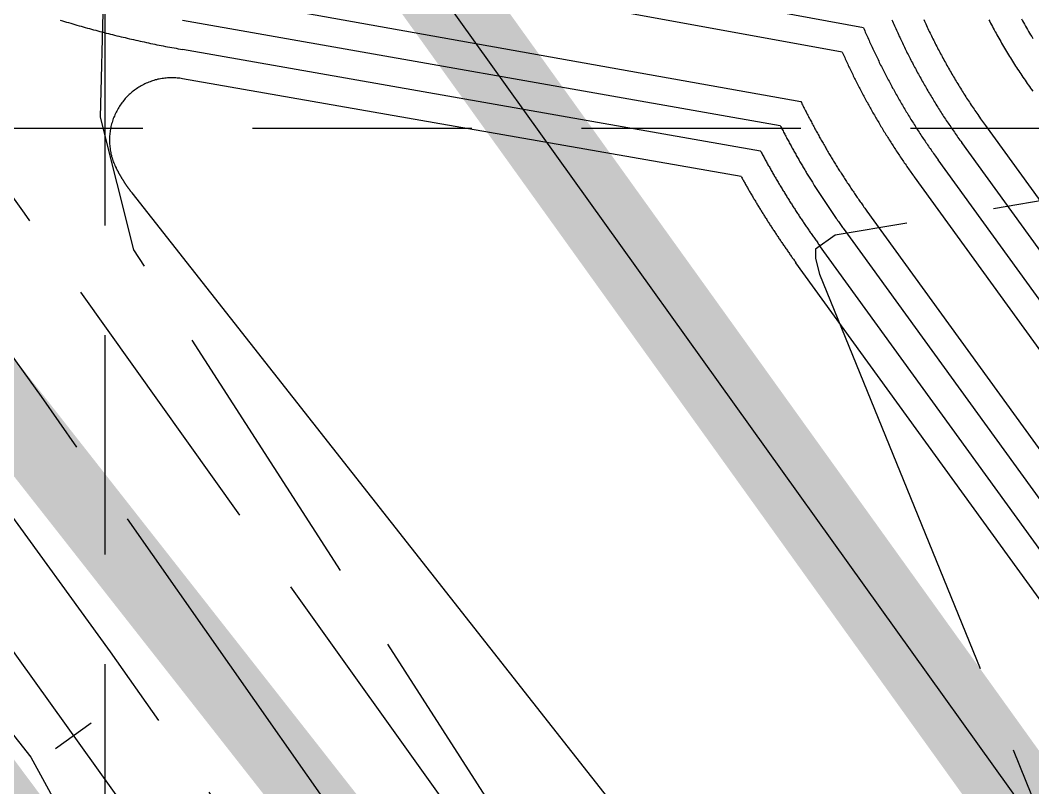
# Model space of a CAD drawing. Header units: inches. Extents: x 2439273 to 2445077, y 7048639 to 7057917.
# Drawn here: x 2442453 to 2442591.5, y 7053477.3 to 7053582.3 of the extents above; entities that cross this region are included whole.
import ezdxf

# ---------------------------------------------------------------- set-up
doc = ezdxf.new("R2010")
doc.units = ezdxf.units.IN
doc.header["$LTSCALE"] = 300
doc.header["$MEASUREMENT"] = 0
for name, pattern in [('DASHED', [0.29, 0.25, -0.04]), ('DASHEDX2', [0.165, 0.125, -0.04]), ('HIDDEN', [0.375, 0.25, -0.125]), ('PHANTOM', [4.25, 3.5, -0.15, 0.15, -0.15, 0.15, -0.15])]:
    doc.linetypes.add(name, pattern=pattern)
for name, color, linetype in [('BOUNDARY', 24, 'PHANTOM'), ('DRAINAGE_AREA', 250, 'DASHEDX2'), ('EC', 43, 'DASHEDX2'), ('GRID', 254, 'HIDDEN'), ('LIMITS OF DISTURBANCE', 1, 'HIDDEN'), ('new', 3, 'Continuous'), ('PC', 43, 'DASHEDX2'), ('PLAT_TEXT', 50, 'Continuous')]:
    doc.layers.add(name, color=color, linetype=linetype)

msp = doc.modelspace()

# ---------------------------------------------------------------- linework, layer by layer
at = {"layer": 'BOUNDARY', "color": 7, "linetype": 'Continuous', "flags": 128}
msp.add_lwpolyline([(2441748.83, 7054649.57), (2442955.13, 7052964.89), (2442981.84, 7052986.15), (2442978.99, 7053079.08), (2443104.99, 7053084.19), (2443124.07, 7053099.39), (2443545.95, 7053500.83), (2443498.64, 7053611.71), (2443514.01, 7053763.96), (2443611.84, 7054000.9), (2443936.29, 7054219.1), (2444200.97, 7054649.75), (2444283.17, 7055046.25), (2444151.98, 7055473.57), (2444011.63, 7055690.75), (2443140.66, 7055289.99)], dxfattribs=at)
msp.add_lwpolyline([(2441748.83, 7054649.57), (2442955.13, 7052964.89), (2442981.84, 7052986.15), (2442978.99, 7053079.08), (2443104.99, 7053084.19), (2443124.07, 7053099.39), (2443545.95, 7053500.83), (2443498.64, 7053611.71), (2443514.01, 7053763.96), (2443611.84, 7054000.9), (2443936.29, 7054219.1), (2444200.97, 7054649.75), (2444283.17, 7055046.25), (2444151.98, 7055473.57), (2444011.63, 7055690.75), (2443140.66, 7055289.99)], dxfattribs=at)
at = {"layer": 'DRAINAGE_AREA', "color": 7, "linetype": 'DASHED', "const_width": 12, "flags": 128}
msp.add_lwpolyline([(2442426.21, 7053703.56), (2443106.66, 7052755.35), (2442449.99, 7052322.67), (2442339.33, 7052488.11)], dxfattribs=at)
at = {"layer": 'EC', "color": 43, "linetype": 'DASHEDX2', "flags": 128}
for points in [[(2442838.56, 7052936.47), (2442837.93, 7052936.03), (2442838.11, 7052935.78), (2442838.37, 7052935.42), (2442839.17, 7052935.99), (2442839, 7052935.85), (2442842.16, 7052938.07), (2442856.93, 7052948.41), (2442857.1, 7052948.54), (2442858.32, 7052949.4), (2442858.02, 7052949.83), (2442857.91, 7052949.99), (2442857.09, 7052949.42), (2442856.12, 7052948.79), (2442854.8, 7052954.23), (2442846.79, 7052983.55), (2442844.62, 7052987.78), (2442841.37, 7052991.99), (2442828.91, 7053004.3), (2442804.15, 7053038.81), (2442708.81, 7053176.58), (2442688.89, 7053204.88), (2442665.9, 7053236.13), (2442613.8, 7053306.31), (2442590.03, 7053336.94), (2442553.49, 7053380.17), (2442524.39, 7053418.82), (2442480.77, 7053473.89), (2442465.34, 7053495.89), (2442422.72, 7053554.49), (2442371.54, 7053620.25), (2442367.58, 7053625.36), (2442357.47, 7053636.61), (2442325.45, 7053679.04), (2442298.03, 7053716.69), (2442279.76, 7053742.74), (2442265.81, 7053760.53), (2442263.69, 7053761.04), (2442251.47, 7053772.57), (2442222.73, 7053820.6), (2442174.98, 7053889.08), (2442142.37, 7053933.8), (2442102.4, 7053989.39), (2442094.42, 7054000.89), (2442084.67, 7054014.09), (2442046.95, 7054066.8), (2442015.29, 7054111.38), (2442003.64, 7054127.96), (2441961.94, 7054185.28), (2441956.59, 7054193.48), (2441949.48, 7054202.13), (2441944.9, 7054201.35), (2441944.62, 7054200.39), (2441902.43, 7054253.36), (2441873.52, 7054281.63), (2441890.86, 7054255.51), (2441895.87, 7054248.67), (2441940.44, 7054183.32), (2441941.93, 7054181.24), (2441943.41, 7054179.17), (2441991.78, 7054119.6), (2442016.18, 7054086.51), (2442039.61, 7054060.46), (2442065.49, 7054024.84), (2442060.22, 7054024.26), (2442081.78, 7053992.56), (2442085.74, 7053987.25), (2442108.98, 7053953.85), (2442111.07, 7053957.71), (2442132.21, 7053926.62), (2442186.84, 7053846.95), (2442241.8, 7053772.83), (2442242.6, 7053770.74), (2442244.8, 7053768.88), (2442244.85, 7053767.46), (2442246.97, 7053765.38), (2442257.81, 7053749), (2442278.62, 7053724.84), (2442302.39, 7053683.75), (2442312.14, 7053669.72), (2442346.54, 7053619.39), (2442350.61, 7053613.73), (2442405.32, 7053543.51), (2442405.94, 7053542.79), (2442406.2, 7053542.41), (2442406.92, 7053541.48), (2442454.44, 7053481.45), (2442458.54, 7053473.96), (2442476.51, 7053436.81), (2442508.29, 7053391.69), (2442520.99, 7053372.13), (2442558.5, 7053323.48), (2442576.02, 7053299.04), (2442610.98, 7053248.84), (2442632.65, 7053216.25), (2442670.48, 7053162.22), (2442708.08, 7053105.83), (2442736.92, 7053064.8), (2442773.04, 7053015.19), (2442811.11, 7052967.02), (2442818.33, 7052955.73), (2442832.94, 7052941.07), (2442837.25, 7052940.3), (2442839.75, 7052937.33), (2442838.37, 7052936.35), (2442838.56, 7052936.47)], [(2442287.03, 7053788.45), (2442288.72, 7053790.23), (2442293.56, 7053792.06), (2442316.07, 7053760.38), (2442322.96, 7053753.48), (2442354.49, 7053775.53), (2442406.65, 7053746.3), (2442392.39, 7053659.52), (2442392.68, 7053659.09), (2442393.1, 7053658.47), (2442394.07, 7053657.15), (2442464.36, 7053586.9), (2442463.93, 7053569.04), (2442468.5, 7053550.88), (2442531.68, 7053452.68), (2442541.82, 7053436.8), (2442549.71, 7053424.59), (2442528.74, 7053450.47), (2442453.57, 7053555.89), (2442446.66, 7053565.44), (2442443.38, 7053569.7), (2442381.49, 7053649.63), (2442376.26, 7053655.45), (2442335.75, 7053714.12), (2442330.9, 7053720.89), (2442329.74, 7053725.97), (2442287.03, 7053788.45)]]:
    msp.add_lwpolyline(points, close=True, dxfattribs=at)
at = {"layer": 'EC', "color": 43, "linetype": 'DASHED', "flags": 128}
for points in [[(2442511.13, 7053452.99), (2442505.63, 7053459.92), (2442455.9, 7053530.81), (2442434.71, 7053559.95), (2442409.26, 7053592.65), (2442374.54, 7053637.5), (2442344.25, 7053671.18), (2442329.65, 7053692.34), (2442281.46, 7053759.57), (2442275.79, 7053784.42), (2442276.78, 7053800.43), (2442278.27, 7053802.48), (2442275.99, 7053801.67), (2442274.73, 7053803.45), (2442274.06, 7053804.26), (2442237.86, 7053820.43), (2442199.45, 7053871.57)], [(2442705.37, 7053628.72), (2442683.93, 7053586.85), (2442686, 7053578.11), (2442678.9, 7053567.93), (2442668.59, 7053567.76), (2442602.95, 7053559.34), (2442564.45, 7053552.88), (2442561.78, 7053550.98), (2442561.75, 7053549.71), (2442562.3, 7053547.55), (2442596.14, 7053464.45), (2442603.94, 7053443.71)]]:
    msp.add_lwpolyline(points, dxfattribs=at)
at = {"layer": 'GRID', "linetype": 'HIDDEN', "ltscale": 0.4}
for p, q in [((2442464.61, 7049369.21), (2442464.61, 7057765.42)), ((2439424.76, 7053567.54), (2444925.44, 7053567.54))]:
    msp.add_line(p, q, dxfattribs=at)
at = {"layer": 'LIMITS OF DISTURBANCE', "linetype": 'HIDDEN', "const_width": 10, "flags": 128}
msp.add_lwpolyline([(2442886.99, 7052945.51), (2442895.43, 7053179.56), (2442913.36, 7053306.08), (2442998.8, 7053329.28), (2443093.73, 7053267.07), (2443296.25, 7053331.38), (2443338.44, 7053257.58), (2443392.24, 7053315.57), (2443340.55, 7053361.96), (2443447.09, 7053414.68), (2443517.82, 7053314.09), (2443574.97, 7053356.59), (2443489.91, 7053468.17), (2443446.06, 7053438.95), (2443383.6, 7053614.29), (2443418.05, 7053884.17), (2443327.03, 7054031.84), (2443323.07, 7054052.94), (2443416.73, 7054128.1), (2443524.9, 7054050.3), (2443573.71, 7054048.98), (2443787.41, 7054200.62), (2444024.68, 7054478.24), (2444110.5, 7054653.51), (2444155.29, 7054902.89), (2444160.77, 7055069.77), (2444147.31, 7055200.65), (2444077.57, 7055450.67), (2443950.4, 7055673.72), (2443333.94, 7055400.63), (2443359.36, 7055365.05), (2443134.35, 7055268.48), (2442886.46, 7055663.65), (2442672.88, 7055635.7), (2442663.99, 7055558.19), (2442899.02, 7055169.89), (2442892.76, 7055099.78), (2442914.05, 7055045.94), (2443178.35, 7054615.25), (2442985.45, 7054501.31), (2442726.73, 7054920.14), (2442733.57, 7054854.12), (2442852.43, 7053970.46), (2442450.39, 7053675.08), (2441832.15, 7054504.96), (2441778.69, 7054488.78), (2441880.34, 7054326.59), (2442122.98, 7053975.48), (2442344.49, 7053665.13), (2442528.89, 7053430.2), (2442805.16, 7053043.91), (2442834.55, 7052997.62)], close=True, dxfattribs=at)
at = {"layer": 'LIMITS OF DISTURBANCE', "linetype": 'HIDDEN', "ltscale": 0.5, "const_width": 10, "flags": 128}
msp.add_lwpolyline([(2442127.26, 7051363.13), (2442204.09, 7051407.4), (2442248.38, 7051334.22), (2442321.6, 7051300.79), (2442978.74, 7051264.65), (2442873.88, 7051467.94), (2442844.44, 7051663.98), (2442837.95, 7051847.23), (2442855.8, 7052101.84), (2442920.69, 7052448.89), (2442846.06, 7052487.81), (2442745.47, 7052429.43), (2442638.38, 7052301.31), (2442479.38, 7052533.22), (2442601.96, 7052602.51), (2442577.23, 7052676.96), (2442623.92, 7052843.85), (2442677.39, 7052988.58), (2442817.73, 7052854.99), (2442880.11, 7052869.46), (2442848.94, 7052940.23), (2441864.58, 7054261.3), (2440019.52, 7054269.21), (2440021.06, 7054291.38), (2439890.93, 7054291.38), (2439873.84, 7053725.81), (2439992.24, 7053477.48), (2440095.11, 7053461.96), (2440589.34, 7053162.55), (2441040.79, 7052879.46), (2441280.09, 7052734.83), (2441479.14, 7052560.14), (2441546.56, 7052439.76), (2441527.16, 7052421.21), (2441549.25, 7052380.14), (2441642.5, 7052242.64), (2441664.33, 7052251.23), (2441824.68, 7051951.87), (2441858.86, 7051917.87), (2441968.47, 7052034.67), (2442364.55, 7052357.17), (2442528.26, 7052145), (2442257.34, 7051826.22), (2442200.93, 7051726.79), (2442147.48, 7051624.4), (2442128.18, 7051520.52), (2442178.81, 7051440.13), (2442105.98, 7051398.87), (2442104.54, 7051397.79), (2442122.55, 7051359.6)], close=True, dxfattribs=at)
at = {"layer": 'new', "color": 3, "linetype": 'PHANTOM', "flags": 128}
msp.add_lwpolyline([(2441748.83, 7054649.57), (2442955.13, 7052964.89), (2442981.84, 7052986.15), (2442978.99, 7053079.08), (2443104.99, 7053084.19), (2443124.07, 7053099.39), (2443545.95, 7053500.83), (2443498.64, 7053611.71), (2443514.01, 7053763.96), (2443611.84, 7054000.9), (2443936.29, 7054219.1), (2444200.97, 7054649.75), (2444283.17, 7055046.25), (2444151.98, 7055473.57), (2444011.63, 7055690.75), (2443140.66, 7055289.99)], dxfattribs=at)
at = {"layer": 'new', "color": 7, "linetype": 'Continuous', "flags": 128}
msp.add_lwpolyline([(2441645.08, 7054622.61), (2443064.43, 7052640.86)], dxfattribs=at)
at = {"layer": 'new', "color": 3, "linetype": 'Continuous', "flags": 128}
msp.add_lwpolyline([(2442457.83, 7053482.67), (2442462.71, 7053486.17)], dxfattribs=at)
at = {"layer": 'PC', "color": 24, "linetype": 'Continuous', "flags": 128}
for points in [[(2442568.34, 7053581.25), (2442475.16, 7053598.4)], [(2442565.43, 7053577.92), (2442475.16, 7053594.38)], [(2442475.17, 7053586.35), (2442559.76, 7053571.19)], [(2442458.47, 7053582.32), (2442458.76, 7053582.23), (2442459.04, 7053582.15), (2442459.32, 7053582.06), (2442459.61, 7053581.98), (2442459.89, 7053581.89), (2442460.18, 7053581.81), (2442460.46, 7053581.73), (2442460.75, 7053581.64), (2442461.03, 7053581.56), (2442461.32, 7053581.48), (2442461.6, 7053581.4), (2442461.89, 7053581.32), (2442462.17, 7053581.24), (2442462.46, 7053581.16), (2442462.74, 7053581.08), (2442463.03, 7053581.01), (2442463.32, 7053580.93), (2442463.6, 7053580.85), (2442463.89, 7053580.78), (2442464.18, 7053580.7), (2442464.46, 7053580.63), (2442464.75, 7053580.55), (2442465.04, 7053580.48), (2442465.33, 7053580.41), (2442465.61, 7053580.34), (2442465.9, 7053580.26), (2442466.19, 7053580.19), (2442466.48, 7053580.12), (2442466.77, 7053580.05), (2442467.05, 7053579.98), (2442467.34, 7053579.92), (2442467.63, 7053579.85), (2442467.92, 7053579.78), (2442468.21, 7053579.71), (2442468.5, 7053579.65), (2442468.79, 7053579.58), (2442469.08, 7053579.52), (2442469.37, 7053579.45), (2442469.66, 7053579.39), (2442469.95, 7053579.33), (2442470.24, 7053579.27), (2442470.53, 7053579.2), (2442470.82, 7053579.14), (2442471.11, 7053579.08), (2442471.4, 7053579.02), (2442471.69, 7053578.96), (2442471.98, 7053578.91), (2442472.27, 7053578.85), (2442472.56, 7053578.79), (2442472.85, 7053578.73), (2442473.14, 7053578.68), (2442473.43, 7053578.62), (2442473.73, 7053578.57), (2442474.02, 7053578.51), (2442474.31, 7053578.46), (2442474.6, 7053578.41), (2442474.89, 7053578.36), (2442475.18, 7053578.3)], [(2442475.18, 7053582.3), (2442556.95, 7053567.88)], [(2442572.22, 7053582.36), (2442572.3, 7053582.16), (2442572.39, 7053581.96), (2442572.48, 7053581.76), (2442572.57, 7053581.56), (2442572.65, 7053581.36), (2442572.74, 7053581.16), (2442572.83, 7053580.96), (2442572.92, 7053580.77), (2442573.01, 7053580.57), (2442573.1, 7053580.37), (2442573.19, 7053580.17), (2442573.29, 7053579.98), (2442573.38, 7053579.78), (2442573.47, 7053579.58), (2442573.56, 7053579.39), (2442573.66, 7053579.19), (2442573.75, 7053578.99), (2442573.85, 7053578.8), (2442573.94, 7053578.6), (2442574.04, 7053578.41), (2442574.13, 7053578.21), (2442574.23, 7053578.02), (2442574.33, 7053577.82), (2442574.43, 7053577.63), (2442574.52, 7053577.43), (2442574.62, 7053577.24), (2442574.72, 7053577.05), (2442574.82, 7053576.85), (2442574.92, 7053576.66), (2442575.02, 7053576.47), (2442575.12, 7053576.27), (2442575.22, 7053576.08), (2442575.33, 7053575.89), (2442575.43, 7053575.7), (2442575.53, 7053575.5), (2442575.63, 7053575.31), (2442575.74, 7053575.12), (2442575.84, 7053574.93), (2442575.95, 7053574.74), (2442576.05, 7053574.55), (2442576.16, 7053574.36), (2442576.26, 7053574.17), (2442576.37, 7053573.98), (2442576.48, 7053573.79), (2442576.58, 7053573.6), (2442576.69, 7053573.41), (2442576.8, 7053573.22), (2442576.91, 7053573.04), (2442577.02, 7053572.85), (2442577.13, 7053572.66), (2442577.24, 7053572.47), (2442577.35, 7053572.28), (2442577.46, 7053572.1), (2442577.57, 7053571.91), (2442577.69, 7053571.72), (2442577.8, 7053571.54), (2442577.91, 7053571.35), (2442578.02, 7053571.17), (2442578.14, 7053570.98), (2442578.25, 7053570.8), (2442578.37, 7053570.61), (2442578.48, 7053570.43), (2442578.6, 7053570.24), (2442578.72, 7053570.06), (2442578.83, 7053569.88), (2442578.95, 7053569.69), (2442579.07, 7053569.51), (2442579.19, 7053569.33), (2442579.3, 7053569.14), (2442579.42, 7053568.96), (2442579.54, 7053568.78), (2442579.66, 7053568.6), (2442579.78, 7053568.42), (2442579.9, 7053568.24), (2442580.02, 7053568.06), (2442580.15, 7053567.88), (2442580.27, 7053567.7), (2442580.39, 7053567.52), (2442580.51, 7053567.34), (2442580.64, 7053567.16), (2442580.76, 7053566.98), (2442580.89, 7053566.8), (2442581.01, 7053566.62), (2442581.14, 7053566.44), (2442581.26, 7053566.27), (2442581.39, 7053566.09), (2442581.51, 7053565.91), (2442581.64, 7053565.74), (2442581.77, 7053565.56)], [(2442576.57, 7053582.4), (2442576.67, 7053582.2), (2442576.76, 7053581.99), (2442576.86, 7053581.79), (2442576.95, 7053581.58), (2442577.05, 7053581.37), (2442577.15, 7053581.17), (2442577.24, 7053580.96), (2442577.34, 7053580.76), (2442577.44, 7053580.55), (2442577.54, 7053580.35), (2442577.64, 7053580.15), (2442577.74, 7053579.94), (2442577.84, 7053579.74), (2442577.94, 7053579.54), (2442578.04, 7053579.33), (2442578.15, 7053579.13), (2442578.25, 7053578.93), (2442578.35, 7053578.73), (2442578.46, 7053578.53), (2442578.56, 7053578.32), (2442578.67, 7053578.12), (2442578.77, 7053577.92), (2442578.88, 7053577.72), (2442578.99, 7053577.52), (2442579.1, 7053577.32), (2442579.2, 7053577.12), (2442579.31, 7053576.92), (2442579.42, 7053576.72), (2442579.53, 7053576.52), (2442579.64, 7053576.33), (2442579.75, 7053576.13), (2442579.86, 7053575.93), (2442579.97, 7053575.73), (2442580.09, 7053575.53), (2442580.2, 7053575.34), (2442580.31, 7053575.14), (2442580.43, 7053574.94), (2442580.54, 7053574.75), (2442580.66, 7053574.55), (2442580.77, 7053574.36), (2442580.89, 7053574.16), (2442581, 7053573.97), (2442581.12, 7053573.77), (2442581.24, 7053573.58), (2442581.36, 7053573.38), (2442581.48, 7053573.19), (2442581.6, 7053573), (2442581.72, 7053572.8), (2442581.84, 7053572.61), (2442581.96, 7053572.42), (2442582.08, 7053572.23), (2442582.2, 7053572.04), (2442582.32, 7053571.84), (2442582.44, 7053571.65), (2442582.57, 7053571.46), (2442582.69, 7053571.27), (2442582.82, 7053571.08), (2442582.94, 7053570.89), (2442583.07, 7053570.7), (2442583.19, 7053570.52), (2442583.32, 7053570.33), (2442583.45, 7053570.14), (2442583.57, 7053569.95), (2442583.7, 7053569.76), (2442583.83, 7053569.58), (2442583.96, 7053569.39), (2442584.09, 7053569.2), (2442584.22, 7053569.02), (2442584.35, 7053568.83), (2442584.48, 7053568.64), (2442584.61, 7053568.46), (2442584.74, 7053568.27), (2442584.87, 7053568.09), (2442585.01, 7053567.91)], [(2442585.48, 7053582.36), (2442585.6, 7053582.12), (2442585.72, 7053581.89), (2442585.85, 7053581.66), (2442585.97, 7053581.43), (2442586.09, 7053581.2), (2442586.21, 7053580.97), (2442586.34, 7053580.74), (2442586.46, 7053580.52), (2442586.59, 7053580.29), (2442586.72, 7053580.06), (2442586.85, 7053579.83), (2442586.97, 7053579.61), (2442587.1, 7053579.38), (2442587.23, 7053579.15), (2442587.36, 7053578.93), (2442587.5, 7053578.7), (2442587.63, 7053578.48), (2442587.76, 7053578.26), (2442587.89, 7053578.03), (2442588.03, 7053577.81), (2442588.16, 7053577.59), (2442588.3, 7053577.36), (2442588.44, 7053577.14), (2442588.58, 7053576.92), (2442588.71, 7053576.7), (2442588.85, 7053576.48), (2442588.99, 7053576.26), (2442589.13, 7053576.04), (2442589.28, 7053575.82), (2442589.42, 7053575.6), (2442589.56, 7053575.39), (2442589.7, 7053575.17), (2442589.85, 7053574.95), (2442589.99, 7053574.74), (2442590.14, 7053574.52), (2442590.29, 7053574.3), (2442590.43, 7053574.09), (2442590.58, 7053573.88), (2442590.73, 7053573.66), (2442590.88, 7053573.45), (2442591.03, 7053573.24), (2442591.18, 7053573.02), (2442591.33, 7053572.81), (2442591.49, 7053572.6)], [(2442589.95, 7053582.48), (2442590.09, 7053582.23), (2442590.22, 7053581.99), (2442590.36, 7053581.75), (2442590.5, 7053581.5), (2442590.64, 7053581.26), (2442590.78, 7053581.02), (2442590.92, 7053580.78), (2442591.06, 7053580.54), (2442591.2, 7053580.3), (2442591.34, 7053580.06), (2442591.49, 7053579.82)], [(2442568.34, 7053581.25), (2442568.42, 7053581.06), (2442568.5, 7053580.87), (2442568.58, 7053580.68), (2442568.67, 7053580.49), (2442568.75, 7053580.3), (2442568.83, 7053580.11), (2442568.92, 7053579.92), (2442569, 7053579.73), (2442569.09, 7053579.54), (2442569.17, 7053579.35), (2442569.26, 7053579.16), (2442569.34, 7053578.97), (2442569.43, 7053578.79), (2442569.52, 7053578.6), (2442569.6, 7053578.41), (2442569.69, 7053578.22), (2442569.78, 7053578.03), (2442569.87, 7053577.84), (2442569.96, 7053577.66), (2442570.05, 7053577.47), (2442570.14, 7053577.28), (2442570.23, 7053577.1), (2442570.32, 7053576.91), (2442570.41, 7053576.72), (2442570.5, 7053576.54), (2442570.59, 7053576.35), (2442570.68, 7053576.16), (2442570.78, 7053575.98), (2442570.87, 7053575.79), (2442570.96, 7053575.61), (2442571.06, 7053575.42), (2442571.15, 7053575.24), (2442571.25, 7053575.05), (2442571.34, 7053574.87), (2442571.44, 7053574.68), (2442571.54, 7053574.5), (2442571.63, 7053574.32), (2442571.73, 7053574.13), (2442571.83, 7053573.95), (2442571.92, 7053573.77), (2442572.02, 7053573.58), (2442572.12, 7053573.4), (2442572.22, 7053573.22), (2442572.32, 7053573.03), (2442572.42, 7053572.85), (2442572.52, 7053572.67), (2442572.62, 7053572.49), (2442572.72, 7053572.31), (2442572.82, 7053572.13), (2442572.92, 7053571.95), (2442573.03, 7053571.77), (2442573.13, 7053571.58), (2442573.23, 7053571.4), (2442573.34, 7053571.22), (2442573.44, 7053571.04), (2442573.54, 7053570.87), (2442573.65, 7053570.69), (2442573.75, 7053570.51), (2442573.86, 7053570.33), (2442573.97, 7053570.15), (2442574.07, 7053569.97), (2442574.18, 7053569.79), (2442574.29, 7053569.62), (2442574.39, 7053569.44), (2442574.5, 7053569.26), (2442574.61, 7053569.08), (2442574.72, 7053568.91), (2442574.83, 7053568.73), (2442574.94, 7053568.55), (2442575.05, 7053568.38), (2442575.16, 7053568.2), (2442575.27, 7053568.03), (2442575.38, 7053567.85), (2442575.49, 7053567.68), (2442575.6, 7053567.5), (2442575.72, 7053567.33), (2442575.83, 7053567.15), (2442575.94, 7053566.98), (2442576.06, 7053566.8), (2442576.17, 7053566.63), (2442576.28, 7053566.46), (2442576.4, 7053566.28), (2442576.51, 7053566.11), (2442576.63, 7053565.94), (2442576.75, 7053565.77), (2442576.86, 7053565.59), (2442576.98, 7053565.42), (2442577.1, 7053565.25), (2442577.21, 7053565.08), (2442577.33, 7053564.91), (2442577.45, 7053564.74), (2442577.57, 7053564.57), (2442577.69, 7053564.4), (2442577.81, 7053564.23), (2442577.93, 7053564.06), (2442578.05, 7053563.89), (2442578.17, 7053563.72), (2442578.29, 7053563.55), (2442578.41, 7053563.38), (2442578.53, 7053563.21)], [(2442554.25, 7053564.41), (2442475.18, 7053578.3)], [(2442565.43, 7053577.92), (2442565.51, 7053577.74), (2442565.59, 7053577.56), (2442565.67, 7053577.38), (2442565.76, 7053577.2), (2442565.84, 7053577.02), (2442565.92, 7053576.84), (2442566, 7053576.66), (2442566.09, 7053576.48), (2442566.17, 7053576.31), (2442566.26, 7053576.13), (2442566.34, 7053575.95), (2442566.43, 7053575.77), (2442566.51, 7053575.59), (2442566.6, 7053575.42), (2442566.68, 7053575.24), (2442566.77, 7053575.06), (2442566.86, 7053574.88), (2442566.94, 7053574.71), (2442567.03, 7053574.53), (2442567.12, 7053574.35), (2442567.21, 7053574.18), (2442567.3, 7053574), (2442567.38, 7053573.82), (2442567.47, 7053573.65), (2442567.56, 7053573.47), (2442567.65, 7053573.3), (2442567.74, 7053573.12), (2442567.83, 7053572.95), (2442567.93, 7053572.77), (2442568.02, 7053572.6), (2442568.11, 7053572.42), (2442568.2, 7053572.25), (2442568.29, 7053572.07), (2442568.39, 7053571.9), (2442568.48, 7053571.72), (2442568.57, 7053571.55), (2442568.67, 7053571.38), (2442568.76, 7053571.2), (2442568.86, 7053571.03), (2442568.95, 7053570.86), (2442569.05, 7053570.68), (2442569.14, 7053570.51), (2442569.24, 7053570.34), (2442569.34, 7053570.17), (2442569.43, 7053570), (2442569.53, 7053569.82), (2442569.63, 7053569.65), (2442569.72, 7053569.48), (2442569.82, 7053569.31), (2442569.92, 7053569.14), (2442570.02, 7053568.97), (2442570.12, 7053568.8), (2442570.22, 7053568.63), (2442570.32, 7053568.46), (2442570.42, 7053568.29), (2442570.52, 7053568.12), (2442570.62, 7053567.95), (2442570.72, 7053567.78), (2442570.82, 7053567.61), (2442570.93, 7053567.44), (2442571.03, 7053567.27), (2442571.13, 7053567.1), (2442571.24, 7053566.94), (2442571.34, 7053566.77), (2442571.44, 7053566.6), (2442571.55, 7053566.43), (2442571.65, 7053566.26), (2442571.76, 7053566.1), (2442571.86, 7053565.93), (2442571.97, 7053565.76), (2442572.07, 7053565.6), (2442572.18, 7053565.43), (2442572.29, 7053565.27), (2442572.39, 7053565.1), (2442572.5, 7053564.93), (2442572.61, 7053564.77), (2442572.72, 7053564.6), (2442572.82, 7053564.44), (2442572.93, 7053564.27), (2442573.04, 7053564.11), (2442573.15, 7053563.94), (2442573.26, 7053563.78), (2442573.37, 7053563.62), (2442573.48, 7053563.45), (2442573.59, 7053563.29), (2442573.7, 7053563.13), (2442573.81, 7053562.96), (2442573.92, 7053562.8), (2442574.04, 7053562.64), (2442574.15, 7053562.48), (2442574.26, 7053562.31), (2442574.37, 7053562.15), (2442574.49, 7053561.99), (2442574.6, 7053561.83), (2442574.72, 7053561.67), (2442574.83, 7053561.51), (2442574.94, 7053561.35), (2442575.06, 7053561.19), (2442575.17, 7053561.03), (2442575.29, 7053560.87)], [(2442475.19, 7053574.3), (2442475, 7053574.33), (2442474.82, 7053574.36), (2442474.63, 7053574.38), (2442474.44, 7053574.4), (2442474.26, 7053574.41), (2442474.07, 7053574.42), (2442473.88, 7053574.43), (2442473.69, 7053574.43), (2442473.5, 7053574.43), (2442473.32, 7053574.42), (2442473.13, 7053574.41), (2442472.94, 7053574.4), (2442472.75, 7053574.38), (2442472.57, 7053574.35), (2442472.38, 7053574.33), (2442472.19, 7053574.29), (2442472.01, 7053574.26), (2442471.82, 7053574.22), (2442471.64, 7053574.17), (2442471.46, 7053574.13), (2442471.28, 7053574.07), (2442471.1, 7053574.02), (2442470.92, 7053573.96), (2442470.74, 7053573.89), (2442470.57, 7053573.83), (2442470.39, 7053573.76), (2442470.22, 7053573.68), (2442470.05, 7053573.6), (2442469.88, 7053573.52), (2442469.71, 7053573.43), (2442469.55, 7053573.34), (2442469.39, 7053573.25), (2442469.22, 7053573.15), (2442469.07, 7053573.05), (2442468.91, 7053572.94), (2442468.76, 7053572.84), (2442468.6, 7053572.73), (2442468.45, 7053572.61), (2442468.31, 7053572.49), (2442468.16, 7053572.37), (2442468.02, 7053572.25), (2442467.88, 7053572.12), (2442467.75, 7053571.99), (2442467.61, 7053571.86), (2442467.48, 7053571.72), (2442467.36, 7053571.58), (2442467.23, 7053571.44), (2442467.11, 7053571.29), (2442467, 7053571.15), (2442466.88, 7053571), (2442466.77, 7053570.85), (2442466.66, 7053570.69), (2442466.56, 7053570.53), (2442466.46, 7053570.37), (2442466.36, 7053570.21), (2442466.27, 7053570.05), (2442466.18, 7053569.88), (2442466.09, 7053569.72), (2442466.01, 7053569.55), (2442465.93, 7053569.38), (2442465.86, 7053569.2), (2442465.79, 7053569.03), (2442465.72, 7053568.85), (2442465.66, 7053568.68), (2442465.6, 7053568.5), (2442465.54, 7053568.32), (2442465.49, 7053568.14), (2442465.44, 7053567.95), (2442465.4, 7053567.77), (2442465.36, 7053567.59), (2442465.33, 7053567.4), (2442465.3, 7053567.22), (2442465.27, 7053567.03), (2442465.25, 7053566.84), (2442465.23, 7053566.66), (2442465.21, 7053566.47), (2442465.2, 7053566.28), (2442465.2, 7053566.09), (2442465.19, 7053565.9), (2442465.2, 7053565.72), (2442465.2, 7053565.53), (2442465.21, 7053565.34), (2442465.23, 7053565.15), (2442465.25, 7053564.96), (2442465.27, 7053564.78), (2442465.3, 7053564.59), (2442465.33, 7053564.41), (2442465.36, 7053564.22), (2442465.4, 7053564.04), (2442465.45, 7053563.85), (2442465.49, 7053563.67), (2442465.54, 7053563.49), (2442465.6, 7053563.31), (2442465.66, 7053563.13), (2442465.72, 7053562.95), (2442465.79, 7053562.78), (2442465.86, 7053562.6), (2442465.94, 7053562.43), (2442466.01, 7053562.26), (2442466.1, 7053562.09)], [(2442551.58, 7053560.93), (2442475.19, 7053574.3)], [(2442559.76, 7053571.19), (2442559.84, 7053571.03), (2442559.91, 7053570.87), (2442559.99, 7053570.72), (2442560.07, 7053570.56), (2442560.15, 7053570.4), (2442560.23, 7053570.25), (2442560.31, 7053570.09), (2442560.39, 7053569.93), (2442560.47, 7053569.78), (2442560.55, 7053569.62), (2442560.63, 7053569.46), (2442560.71, 7053569.31), (2442560.79, 7053569.15), (2442560.87, 7053569), (2442560.95, 7053568.84), (2442561.03, 7053568.69), (2442561.12, 7053568.53), (2442561.2, 7053568.38), (2442561.28, 7053568.22), (2442561.36, 7053568.07), (2442561.45, 7053567.91), (2442561.53, 7053567.76), (2442561.61, 7053567.6), (2442561.7, 7053567.45), (2442561.78, 7053567.29), (2442561.87, 7053567.14), (2442561.95, 7053566.99), (2442562.04, 7053566.83), (2442562.12, 7053566.68), (2442562.21, 7053566.53), (2442562.29, 7053566.37), (2442562.38, 7053566.22), (2442562.46, 7053566.07), (2442562.55, 7053565.91), (2442562.64, 7053565.76), (2442562.72, 7053565.61), (2442562.81, 7053565.46), (2442562.9, 7053565.3), (2442562.99, 7053565.15), (2442563.07, 7053565), (2442563.16, 7053564.85), (2442563.25, 7053564.7), (2442563.34, 7053564.55), (2442563.43, 7053564.39), (2442563.52, 7053564.24), (2442563.61, 7053564.09), (2442563.7, 7053563.94), (2442563.79, 7053563.79), (2442563.88, 7053563.64), (2442563.97, 7053563.49), (2442564.06, 7053563.34), (2442564.15, 7053563.19), (2442564.24, 7053563.04), (2442564.33, 7053562.89), (2442564.42, 7053562.74), (2442564.52, 7053562.59), (2442564.61, 7053562.44), (2442564.7, 7053562.29), (2442564.79, 7053562.14), (2442564.89, 7053561.99), (2442564.98, 7053561.84), (2442565.07, 7053561.7), (2442565.17, 7053561.55), (2442565.26, 7053561.4), (2442565.36, 7053561.25), (2442565.45, 7053561.1), (2442565.55, 7053560.96), (2442565.64, 7053560.81), (2442565.74, 7053560.66), (2442565.83, 7053560.51), (2442565.93, 7053560.37), (2442566.02, 7053560.22), (2442566.12, 7053560.07), (2442566.22, 7053559.93), (2442566.31, 7053559.78), (2442566.41, 7053559.63), (2442566.51, 7053559.49), (2442566.6, 7053559.34), (2442566.7, 7053559.2), (2442566.8, 7053559.05), (2442566.9, 7053558.9), (2442567, 7053558.76), (2442567.1, 7053558.61), (2442567.19, 7053558.47), (2442567.29, 7053558.32), (2442567.39, 7053558.18), (2442567.49, 7053558.03), (2442567.59, 7053557.89), (2442567.69, 7053557.75), (2442567.79, 7053557.6), (2442567.89, 7053557.46), (2442568, 7053557.31), (2442568.1, 7053557.17), (2442568.2, 7053557.03), (2442568.3, 7053556.89), (2442568.4, 7053556.74), (2442568.5, 7053556.6), (2442568.61, 7053556.46), (2442568.71, 7053556.31), (2442568.81, 7053556.17)], [(2442556.95, 7053567.88), (2442557.02, 7053567.73), (2442557.1, 7053567.58), (2442557.17, 7053567.44), (2442557.25, 7053567.29), (2442557.33, 7053567.15), (2442557.4, 7053567), (2442557.48, 7053566.85), (2442557.56, 7053566.71), (2442557.63, 7053566.56), (2442557.71, 7053566.42), (2442557.79, 7053566.27), (2442557.87, 7053566.12), (2442557.94, 7053565.98), (2442558.02, 7053565.83), (2442558.1, 7053565.69), (2442558.18, 7053565.54), (2442558.26, 7053565.4), (2442558.34, 7053565.25), (2442558.42, 7053565.11), (2442558.5, 7053564.96), (2442558.58, 7053564.82), (2442558.66, 7053564.68), (2442558.74, 7053564.53), (2442558.82, 7053564.39), (2442558.9, 7053564.24), (2442558.98, 7053564.1), (2442559.06, 7053563.96), (2442559.14, 7053563.81), (2442559.23, 7053563.67), (2442559.31, 7053563.53), (2442559.39, 7053563.38), (2442559.47, 7053563.24), (2442559.55, 7053563.1), (2442559.64, 7053562.95), (2442559.72, 7053562.81), (2442559.8, 7053562.67), (2442559.89, 7053562.53), (2442559.97, 7053562.38), (2442560.05, 7053562.24), (2442560.14, 7053562.1), (2442560.22, 7053561.96), (2442560.31, 7053561.82), (2442560.39, 7053561.67), (2442560.48, 7053561.53), (2442560.56, 7053561.39), (2442560.65, 7053561.25), (2442560.73, 7053561.11), (2442560.82, 7053560.97), (2442560.9, 7053560.83), (2442560.99, 7053560.69), (2442561.08, 7053560.55), (2442561.16, 7053560.41), (2442561.25, 7053560.27), (2442561.34, 7053560.13), (2442561.43, 7053559.98), (2442561.51, 7053559.85), (2442561.6, 7053559.71), (2442561.69, 7053559.57), (2442561.78, 7053559.43), (2442561.87, 7053559.29), (2442561.95, 7053559.15), (2442562.04, 7053559.01), (2442562.13, 7053558.87), (2442562.22, 7053558.73), (2442562.31, 7053558.59), (2442562.4, 7053558.45), (2442562.49, 7053558.31), (2442562.58, 7053558.18), (2442562.67, 7053558.04), (2442562.76, 7053557.9), (2442562.85, 7053557.76), (2442562.94, 7053557.62), (2442563.03, 7053557.49), (2442563.12, 7053557.35), (2442563.22, 7053557.21), (2442563.31, 7053557.07), (2442563.4, 7053556.94), (2442563.49, 7053556.8), (2442563.58, 7053556.66), (2442563.68, 7053556.53), (2442563.77, 7053556.39), (2442563.86, 7053556.25), (2442563.96, 7053556.12), (2442564.05, 7053555.98), (2442564.14, 7053555.85), (2442564.24, 7053555.71), (2442564.33, 7053555.58), (2442564.43, 7053555.44), (2442564.52, 7053555.3), (2442564.61, 7053555.17), (2442564.71, 7053555.03), (2442564.8, 7053554.9), (2442564.9, 7053554.76), (2442565, 7053554.63), (2442565.09, 7053554.5), (2442565.19, 7053554.36), (2442565.28, 7053554.23), (2442565.38, 7053554.09), (2442565.48, 7053553.96), (2442565.57, 7053553.83)], [(2442585.01, 7053567.91), (2442858.69, 7053190.16)], [(2442855.45, 7053187.82), (2442581.77, 7053565.56)], [(2442554.25, 7053564.41), (2442554.32, 7053564.28), (2442554.39, 7053564.14), (2442554.46, 7053564.01), (2442554.54, 7053563.87), (2442554.61, 7053563.74), (2442554.68, 7053563.61), (2442554.75, 7053563.47), (2442554.83, 7053563.34), (2442554.9, 7053563.2), (2442554.97, 7053563.07), (2442555.05, 7053562.94), (2442555.12, 7053562.8), (2442555.2, 7053562.67), (2442555.27, 7053562.54), (2442555.35, 7053562.4), (2442555.42, 7053562.27), (2442555.5, 7053562.14), (2442555.57, 7053562), (2442555.65, 7053561.87), (2442555.72, 7053561.74), (2442555.8, 7053561.61), (2442555.87, 7053561.47), (2442555.95, 7053561.34), (2442556.03, 7053561.21), (2442556.1, 7053561.08), (2442556.18, 7053560.94), (2442556.25, 7053560.81), (2442556.33, 7053560.68), (2442556.41, 7053560.55), (2442556.49, 7053560.42), (2442556.56, 7053560.29), (2442556.64, 7053560.15), (2442556.72, 7053560.02), (2442556.8, 7053559.89), (2442556.88, 7053559.76), (2442556.95, 7053559.63), (2442557.03, 7053559.5), (2442557.11, 7053559.37), (2442557.19, 7053559.24), (2442557.27, 7053559.11), (2442557.35, 7053558.98), (2442557.43, 7053558.85), (2442557.51, 7053558.72), (2442557.59, 7053558.59), (2442557.67, 7053558.46), (2442557.75, 7053558.33), (2442557.83, 7053558.2), (2442557.91, 7053558.07), (2442557.99, 7053557.94), (2442558.07, 7053557.81), (2442558.15, 7053557.68), (2442558.23, 7053557.55), (2442558.31, 7053557.42), (2442558.39, 7053557.29), (2442558.48, 7053557.16), (2442558.56, 7053557.03), (2442558.64, 7053556.9), (2442558.72, 7053556.78), (2442558.8, 7053556.65), (2442558.89, 7053556.52), (2442558.97, 7053556.39), (2442559.05, 7053556.26), (2442559.14, 7053556.13), (2442559.22, 7053556.01), (2442559.3, 7053555.88), (2442559.39, 7053555.75), (2442559.47, 7053555.62), (2442559.55, 7053555.5), (2442559.64, 7053555.37), (2442559.72, 7053555.24), (2442559.81, 7053555.11), (2442559.89, 7053554.99), (2442559.98, 7053554.86), (2442560.06, 7053554.73), (2442560.15, 7053554.61), (2442560.23, 7053554.48), (2442560.32, 7053554.35), (2442560.4, 7053554.23), (2442560.49, 7053554.1), (2442560.58, 7053553.97), (2442560.66, 7053553.85), (2442560.75, 7053553.72), (2442560.84, 7053553.6), (2442560.92, 7053553.47), (2442561.01, 7053553.35), (2442561.1, 7053553.22), (2442561.18, 7053553.1), (2442561.27, 7053552.97), (2442561.36, 7053552.85), (2442561.45, 7053552.72), (2442561.53, 7053552.6), (2442561.62, 7053552.47), (2442561.71, 7053552.35), (2442561.8, 7053552.22), (2442561.89, 7053552.1), (2442561.98, 7053551.97), (2442562.07, 7053551.85), (2442562.15, 7053551.73), (2442562.24, 7053551.6), (2442562.33, 7053551.48)], [(2442852.21, 7053185.47), (2442578.53, 7053563.21)], [(2442466.1, 7053562.09), (2442466.11, 7053562.05), (2442466.13, 7053562.02), (2442466.15, 7053561.98), (2442466.17, 7053561.95), (2442466.19, 7053561.91), (2442466.21, 7053561.87), (2442466.22, 7053561.84), (2442466.24, 7053561.8), (2442466.26, 7053561.77), (2442466.28, 7053561.73), (2442466.3, 7053561.69), (2442466.32, 7053561.66), (2442466.34, 7053561.62), (2442466.36, 7053561.59), (2442466.38, 7053561.55), (2442466.4, 7053561.52), (2442466.41, 7053561.48), (2442466.43, 7053561.45), (2442466.45, 7053561.41), (2442466.47, 7053561.37), (2442466.49, 7053561.34), (2442466.51, 7053561.3), (2442466.53, 7053561.27), (2442466.55, 7053561.23), (2442466.57, 7053561.2), (2442466.59, 7053561.16), (2442466.61, 7053561.13), (2442466.63, 7053561.09), (2442466.65, 7053561.06), (2442466.67, 7053561.02), (2442466.69, 7053560.99), (2442466.71, 7053560.95), (2442466.73, 7053560.92), (2442466.75, 7053560.88), (2442466.77, 7053560.85), (2442466.8, 7053560.81), (2442466.82, 7053560.78), (2442466.84, 7053560.74), (2442466.86, 7053560.71), (2442466.88, 7053560.67), (2442466.9, 7053560.64), (2442466.92, 7053560.6), (2442466.94, 7053560.57), (2442466.96, 7053560.54), (2442466.98, 7053560.5), (2442467.01, 7053560.47), (2442467.03, 7053560.43), (2442467.05, 7053560.4), (2442467.07, 7053560.36), (2442467.09, 7053560.33), (2442467.11, 7053560.3), (2442467.14, 7053560.26), (2442467.16, 7053560.23), (2442467.18, 7053560.19), (2442467.2, 7053560.16), (2442467.22, 7053560.13), (2442467.25, 7053560.09), (2442467.27, 7053560.06), (2442467.29, 7053560.02), (2442467.31, 7053559.99), (2442467.33, 7053559.96), (2442467.36, 7053559.92), (2442467.38, 7053559.89), (2442467.4, 7053559.86), (2442467.42, 7053559.82), (2442467.45, 7053559.79), (2442467.47, 7053559.75), (2442467.49, 7053559.72), (2442467.52, 7053559.69), (2442467.54, 7053559.65), (2442467.56, 7053559.62), (2442467.59, 7053559.59), (2442467.61, 7053559.56), (2442467.63, 7053559.52), (2442467.66, 7053559.49), (2442467.68, 7053559.46), (2442467.7, 7053559.42), (2442467.73, 7053559.39), (2442467.75, 7053559.36), (2442467.77, 7053559.32), (2442467.8, 7053559.29), (2442467.82, 7053559.26), (2442467.84, 7053559.23), (2442467.87, 7053559.19), (2442467.89, 7053559.16), (2442467.92, 7053559.13), (2442467.94, 7053559.1), (2442467.96, 7053559.06), (2442467.99, 7053559.03), (2442468.01, 7053559), (2442468.04, 7053558.97), (2442468.06, 7053558.93), (2442468.09, 7053558.9), (2442468.11, 7053558.87), (2442468.14, 7053558.84), (2442468.16, 7053558.81), (2442468.19, 7053558.77), (2442468.21, 7053558.74), (2442468.24, 7053558.71), (2442468.26, 7053558.68)], [(2442551.58, 7053560.93), (2442551.65, 7053560.81), (2442551.72, 7053560.69), (2442551.79, 7053560.57), (2442551.86, 7053560.45), (2442551.93, 7053560.32), (2442551.99, 7053560.2), (2442552.06, 7053560.08), (2442552.13, 7053559.96), (2442552.2, 7053559.84), (2442552.27, 7053559.71), (2442552.34, 7053559.59), (2442552.41, 7053559.47), (2442552.48, 7053559.35), (2442552.55, 7053559.23), (2442552.62, 7053559.11), (2442552.69, 7053558.99), (2442552.76, 7053558.87), (2442552.83, 7053558.74), (2442552.9, 7053558.62), (2442552.97, 7053558.5), (2442553.04, 7053558.38), (2442553.11, 7053558.26), (2442553.19, 7053558.14), (2442553.26, 7053558.02), (2442553.33, 7053557.9), (2442553.4, 7053557.78), (2442553.47, 7053557.66), (2442553.54, 7053557.54), (2442553.62, 7053557.42), (2442553.69, 7053557.3), (2442553.76, 7053557.18), (2442553.83, 7053557.06), (2442553.9, 7053556.94), (2442553.98, 7053556.82), (2442554.05, 7053556.7), (2442554.12, 7053556.58), (2442554.2, 7053556.46), (2442554.27, 7053556.34), (2442554.34, 7053556.22), (2442554.42, 7053556.1), (2442554.49, 7053555.99), (2442554.57, 7053555.87), (2442554.64, 7053555.75), (2442554.71, 7053555.63), (2442554.79, 7053555.51), (2442554.86, 7053555.39), (2442554.94, 7053555.27), (2442555.01, 7053555.16), (2442555.09, 7053555.04), (2442555.16, 7053554.92), (2442555.24, 7053554.8), (2442555.31, 7053554.68), (2442555.39, 7053554.57), (2442555.46, 7053554.45), (2442555.54, 7053554.33), (2442555.62, 7053554.21), (2442555.69, 7053554.1), (2442555.77, 7053553.98), (2442555.84, 7053553.86), (2442555.92, 7053553.74), (2442556, 7053553.63), (2442556.07, 7053553.51), (2442556.15, 7053553.39), (2442556.23, 7053553.28), (2442556.3, 7053553.16), (2442556.38, 7053553.04), (2442556.46, 7053552.93), (2442556.54, 7053552.81), (2442556.61, 7053552.69), (2442556.69, 7053552.58), (2442556.77, 7053552.46), (2442556.85, 7053552.34), (2442556.93, 7053552.23), (2442557.01, 7053552.11), (2442557.08, 7053552), (2442557.16, 7053551.88), (2442557.24, 7053551.76), (2442557.32, 7053551.65), (2442557.4, 7053551.53), (2442557.48, 7053551.42), (2442557.56, 7053551.3), (2442557.64, 7053551.19), (2442557.72, 7053551.07), (2442557.8, 7053550.96), (2442557.88, 7053550.84), (2442557.96, 7053550.73), (2442558.04, 7053550.61), (2442558.12, 7053550.5), (2442558.2, 7053550.38), (2442558.28, 7053550.27), (2442558.36, 7053550.16), (2442558.44, 7053550.04), (2442558.52, 7053549.93), (2442558.6, 7053549.81), (2442558.69, 7053549.7), (2442558.77, 7053549.59), (2442558.85, 7053549.47), (2442558.93, 7053549.36), (2442559.01, 7053549.24), (2442559.09, 7053549.13)], [(2442848.98, 7053183.12), (2442575.29, 7053560.87)], [(2442468.26, 7053558.68), (2442539.22, 7053468.45), (2442642.34, 7053337.31), (2442745.47, 7053206.17), (2442842.53, 7053082.74)], [(2442568.81, 7053556.17), (2442842.5, 7053178.43)], [(2442565.57, 7053553.83), (2442839.26, 7053176.08)], [(2442836.02, 7053173.74), (2442562.33, 7053551.48)], [(2442832.78, 7053171.39), (2442559.09, 7053549.13)]]:
    msp.add_lwpolyline(points, dxfattribs=at)
at = {"layer": 'PLAT_TEXT', "color": 7, "linetype": 'Continuous', "flags": 128}
for points in [[(2441645.08, 7054622.61), (2443064.43, 7052640.86)], [(2442457.83, 7053482.67), (2442462.71, 7053486.17)]]:
    msp.add_lwpolyline(points, dxfattribs=at)

doc.saveas('drawing.dxf')
